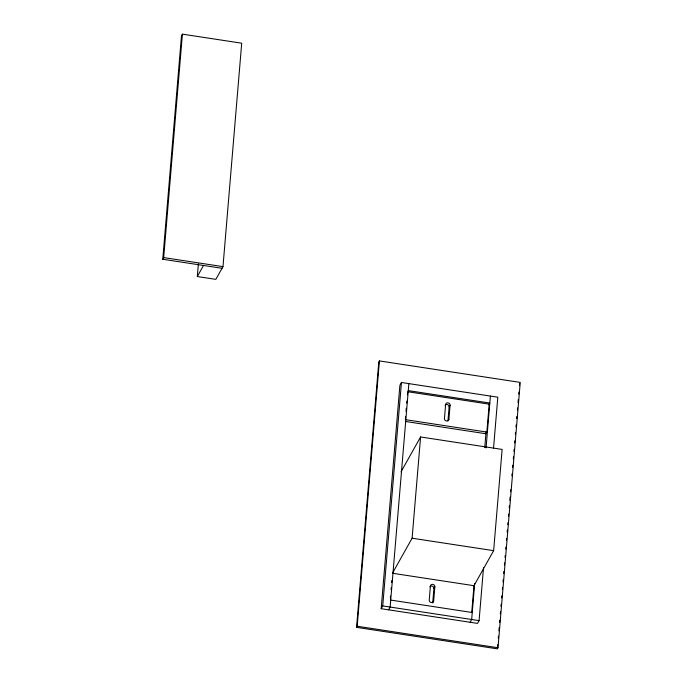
<?xml version="1.0" encoding="UTF-8"?>
<svg xmlns="http://www.w3.org/2000/svg" width="683" height="683" viewBox="0 0 683 683"><rect width="100%" height="100%" fill="white"/><g stroke="black" fill="none" stroke-linecap="round" stroke-linejoin="round"><path stroke-width="1.02" d="M222.052 268.299L162.759 259.25L181.482 35.815L182.412 34.15L241.705 43.2L222.982 266.635L215.837 279.364L197.31 276.538L198.377 263.834M162.759 259.25L163.689 257.585L182.412 34.15M356.56 627.353L378.792 362.024L379.415 360.923L520.241 382.412L498.009 647.74L497.386 648.85L356.56 627.353L357.183 626.251L379.415 360.923M483.521 567.684L479.082 620.634L477.528 623.4L381.174 608.698L399.897 385.263L401.45 382.489L497.805 397.199L493.544 448.031M381.174 608.698L382.728 605.923L401.45 382.489M390.36 598.077L390.531 596.011M391.052 589.805L391.231 587.739M391.658 582.565L391.837 580.499M405.403 418.611L405.574 416.536M406.009 411.371L406.265 408.263M406.701 403.09L406.872 401.023M407.392 394.817L407.572 392.751M408.861 383.624L390.138 607.059L388.584 609.825M392.537 573.08L412.105 538.213L420.591 436.966L502.125 449.414L493.638 550.66L473.558 586.441M432.621 602.952A2.28 2.066 29.3 0 0 432.74 602.423L433.918 588.456L434.849 586.791A2.28 2.066 29.3 0 0 432.791 584.366A2.28 2.066 29.3 0 0 430.401 586.125L429.231 600.084A2.28 2.066 29.3 0 0 431.28 602.517A2.28 2.066 29.3 0 0 433.679 600.767L434.849 586.791M450.063 405.25L449.132 406.914L447.954 420.882L448.893 419.225L450.063 405.25A2.28 2.066 29.3 0 0 448.005 402.825A2.28 2.066 29.3 0 0 445.615 404.584L444.445 418.542A2.28 2.066 29.3 0 0 446.494 420.976A2.28 2.066 29.3 0 0 448.893 419.225M484.759 447.544L486.091 431.665M471.722 612.591L473.976 585.698L392.443 573.25M405.429 421.462L485.912 433.748L486.851 432.083L489.19 404.157L407.657 391.709M474.685 583.495L471.671 619.507L470.117 622.273M486.048 447.954L490.394 396.072M497.565 646.724L497.745 644.607M498.274 638.238L498.453 636.112M498.897 630.81L499.171 627.626M499.615 622.315L499.785 620.198M500.323 613.829L500.502 611.703M500.946 606.402L501.126 604.276M501.655 597.907L501.834 595.781M502.372 589.42L502.543 587.295M502.995 581.984L503.166 579.867M503.704 573.498L503.883 571.372M504.413 565.003L504.592 562.886M505.036 557.576L505.215 555.458M505.744 549.089L505.924 546.963M506.462 540.595L506.641 538.477M507.17 532.108L507.349 529.982M507.793 524.672L507.973 522.555M508.502 516.186L508.681 514.06M509.219 507.691L509.398 505.574M509.842 500.263L510.107 497.079M510.551 491.777L510.73 489.651M511.883 475.855L512.062 473.729M512.6 467.368L512.771 465.243M513.309 458.874L513.488 456.748M513.932 451.446L514.111 449.32M514.64 442.951L514.82 440.834M515.358 434.465L515.528 432.339M515.981 427.037L516.152 424.911M516.69 418.542L516.869 416.425M517.398 410.056L517.577 407.93M518.021 402.629L518.286 399.444M518.73 394.134L518.909 392.008M519.447 385.647L519.626 383.522M197.31 276.538L203.525 265.465M401.023 471.833L420.591 436.966M488.772 404.899L489.813 403.047L408.28 390.608M432.74 602.423L433.679 600.767M163.689 257.585L222.982 266.635M405.318 419.644L486.851 432.083M412.105 538.213L493.638 550.66M390.719 600.075L472.252 612.523M382.728 605.923L479.082 620.634M357.183 626.251L498.009 647.74M445.06 405.241A2.28 2.066 29.3 0 1 449.132 406.914M429.846 586.782A2.28 2.066 29.3 0 1 433.918 588.456"/></g></svg>
